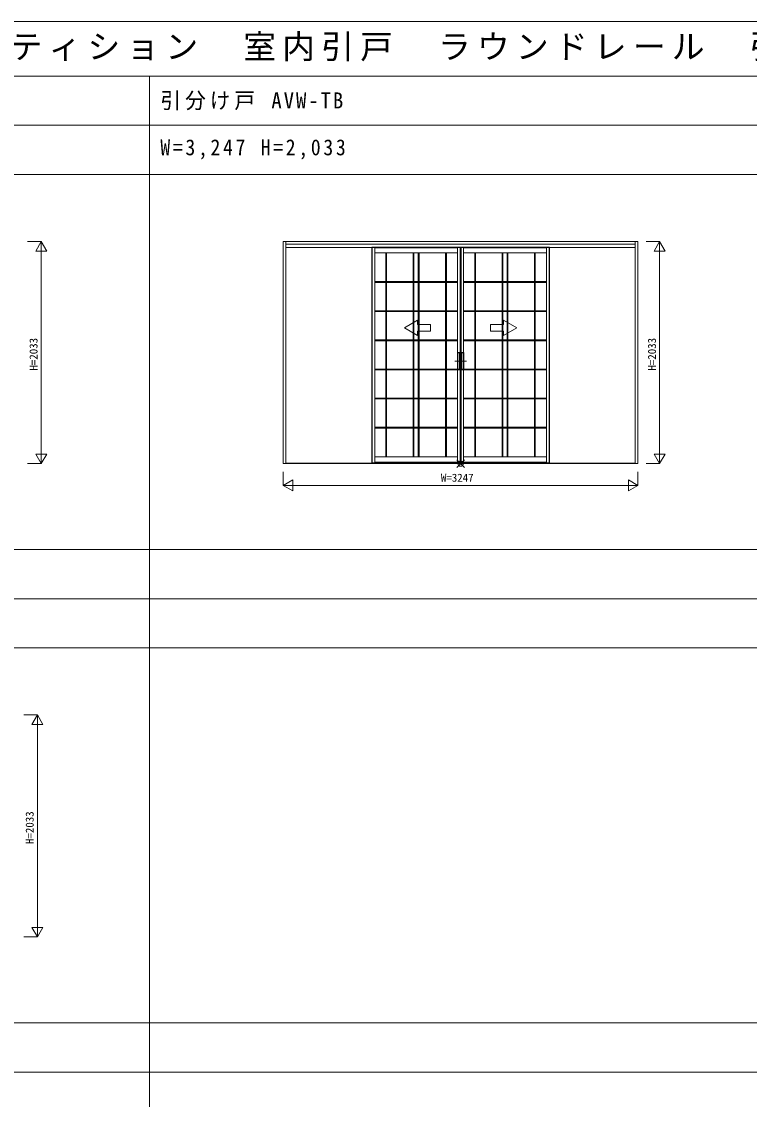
# Model space of a CAD drawing. Units: millimetres, scale not verified. Extents: x -21025 to 7656, y -14850 to 5150.
# Drawn here: x -10796 to -4129, y -4720 to 5150 of the extents above; entities that cross this region are included whole.
import ezdxf
from ezdxf.enums import TextEntityAlignment as Align

# ---------------------------------------------------------------- set-up
doc = ezdxf.new("R2010")
doc.units = ezdxf.units.MM
doc.header["$LTSCALE"] = 50
doc.linetypes.add('CHAIN2', pattern=[12, 9, -1, 1, -1])
doc.linetypes.add('DASHED3', pattern=[4, 3, -1])
doc.layers.add('0-0_0', color=7, linetype='Continuous')
for name, color, linetype, lineweight in [('0-1_YKK_F1', 7, 'Continuous', 9), ('0-2_YKK_IN', 7, 'Continuous', 9), ('0-3_YKK_A1', 4, 'Continuous', 9), ('0-4_YKK_N1', 2, 'Continuous', 9)]:
    doc.layers.add(name, color=color, linetype=linetype, lineweight=lineweight)
doc.styles.add('ＭＳ ゴシック', font='')
doc.styles.get('ＭＳ ゴシック').set_extended_font_data('MS Gothic')

msp = doc.modelspace()

# ---------------------------------------------------------------- linework, layer by layer
at = {"layer": '0-1_YKK_F1'}
for p, q in [((-21025, 5150), (7656.02, 5150)), ((-21025, 4650), (7475, 4650)), ((-9625, -14850), (-9625, 4650)), ((-21025, 4200), (7475, 4200)), ((-21025, 3750), (7475, 3750)), ((-21025, 315), (7475, 315)), ((-21025, -135), (7475, -135)), ((-21025, -585), (7475, -585)), ((-21025, -4020), (7475, -4020)), ((-21025, -4470), (7475, -4470))]:
    msp.add_line(p, q, dxfattribs=at)
at = {"layer": '0-2_YKK_IN'}
for p, q in [((-6810.35, 1137.85), (-6739.65, 1067.15)), ((-6810.35, 1067.15), (-6739.65, 1137.85))]:
    msp.add_line(p, q, dxfattribs=at)
msp.add_circle((-6775, 1102.5), 25, dxfattribs=at)
at = {"layer": '0-3_YKK_A1'}
for p, q in [((-8398.5, 3135.5), (-8398.5, 1102.5)), ((-5151.5, 3135.5), (-8398.5, 3135.5)), ((-8374.5, 3135.5), (-8374.5, 1102.5)), ((-8374.5, 3111.5), (-5175.5, 3111.5)), ((-8374.5, 3081.5), (-5175.5, 3081.5)), ((-6775, 3085.5), (-7589, 3085.5)), ((-7589, 3085.5), (-7589, 1102.5)), ((-7585, 3080.5), (-7585, 1110.5)), ((-7561, 3080.5), (-7561, 1112)), ((-6803, 3079.5), (-7561, 3079.5)), ((-6803, 3080.5), (-6803, 2120.5)), ((-6779, 3080.5), (-6779, 1110.5)), ((-6775, 3085.5), (-5961, 3085.5)), ((-6775, 1110.5), (-6775, 3085.5)), ((-6775, 1110.5), (-6775, 3085.5)), ((-6771, 3080.5), (-6771, 1110.5)), ((-6747, 3080.5), (-6747, 2120.5)), ((-6747, 3079.5), (-5989, 3079.5)), ((-5989, 3080.5), (-5989, 1112)), ((-5965, 3080.5), (-5965, 1110.5)), ((-5961, 3085.5), (-5961, 1102.5)), ((-5175.5, 1102.5), (-5175.5, 3135.5)), ((-5151.5, 1102.5), (-5151.5, 3135.5)), ((-7561, 3031.5), (-6803, 3031.5)), ((-7459.06, 3031.5), (-7459.06, 1164.5)), ((-7452.26, 3031.5), (-7452.26, 1164.5)), ((-7208.95, 3031.5), (-7208.95, 1164.5)), ((-7202.05, 3031.5), (-7202.05, 1164.5)), ((-7161.95, 3031.5), (-7161.95, 1164.5)), ((-7155.05, 3031.5), (-7155.05, 1164.5)), ((-6911.74, 3031.5), (-6911.74, 1164.5)), ((-6904.94, 3031.5), (-6904.94, 1164.5)), ((-5989, 3031.5), (-6747, 3031.5)), ((-6645.06, 3031.5), (-6645.06, 1164.5)), ((-6638.26, 3031.5), (-6638.26, 1164.5)), ((-6394.95, 3031.5), (-6394.95, 1164.5)), ((-6388.05, 3031.5), (-6388.05, 1164.5)), ((-6347.95, 3031.5), (-6347.95, 1164.5)), ((-6341.05, 3031.5), (-6341.05, 1164.5)), ((-6097.74, 3031.5), (-6097.74, 1164.5)), ((-6090.94, 3031.5), (-6090.94, 1164.5)), ((-7459.06, 2768.41), (-7561, 2768.41)), ((-7208.95, 2768.41), (-7452.26, 2768.41)), ((-7161.95, 2768.41), (-7202.05, 2768.41)), ((-6911.74, 2768.41), (-7155.05, 2768.41)), ((-6803, 2768.41), (-6904.94, 2768.41)), ((-6747, 2768.41), (-6645.06, 2768.41)), ((-6638.26, 2768.41), (-6394.95, 2768.41)), ((-6388.05, 2768.41), (-6347.95, 2768.41)), ((-6341.05, 2768.41), (-6097.74, 2768.41)), ((-6090.94, 2768.41), (-5989, 2768.41)), ((-7459.06, 2761.51), (-7561, 2761.51)), ((-7208.95, 2761.51), (-7452.26, 2761.51)), ((-7161.95, 2761.51), (-7202.05, 2761.51)), ((-6911.74, 2761.51), (-7155.05, 2761.51)), ((-6803, 2761.51), (-6904.94, 2761.51)), ((-6747, 2761.51), (-6645.06, 2761.51)), ((-6638.26, 2761.51), (-6394.95, 2761.51)), ((-6388.05, 2761.51), (-6347.95, 2761.51)), ((-6341.05, 2761.51), (-6097.74, 2761.51)), ((-6090.94, 2761.51), (-5989, 2761.51)), ((-7459.06, 2501.63), (-7561, 2501.63)), ((-7459.06, 2494.73), (-7561, 2494.73)), ((-7208.95, 2501.63), (-7452.26, 2501.63)), ((-7208.95, 2494.73), (-7452.26, 2494.73)), ((-7161.95, 2501.63), (-7202.05, 2501.63)), ((-7161.95, 2494.73), (-7202.05, 2494.73)), ((-6911.74, 2501.63), (-7155.05, 2501.63)), ((-6911.74, 2494.73), (-7155.05, 2494.73)), ((-6803, 2501.63), (-6904.94, 2501.63)), ((-6803, 2494.73), (-6904.94, 2494.73)), ((-6747, 2501.63), (-6645.06, 2501.63)), ((-6747, 2494.73), (-6645.06, 2494.73)), ((-6638.26, 2501.63), (-6394.95, 2501.63)), ((-6638.26, 2494.73), (-6394.95, 2494.73)), ((-6388.05, 2501.63), (-6347.95, 2501.63)), ((-6388.05, 2494.73), (-6347.95, 2494.73)), ((-6341.05, 2501.63), (-6097.74, 2501.63)), ((-6341.05, 2494.73), (-6097.74, 2494.73)), ((-6090.94, 2501.63), (-5989, 2501.63)), ((-6090.94, 2494.73), (-5989, 2494.73)), ((-7289, 2345.91), (-7169, 2415.19)), ((-7169, 2375.91), (-7169, 2415.19)), ((-7169, 2375.91), (-7049, 2375.91)), ((-7049, 2375.91), (-7049, 2315.91)), ((-6501, 2375.91), (-6501, 2315.91)), ((-6381, 2375.91), (-6501, 2375.91)), ((-6381, 2375.91), (-6381, 2415.19)), ((-6261, 2345.91), (-6381, 2415.19)), ((-7289, 2345.91), (-7169, 2276.63)), ((-7169, 2276.63), (-7169, 2315.91)), ((-7049, 2315.91), (-7169, 2315.91)), ((-6501, 2315.91), (-6381, 2315.91)), ((-6261, 2345.91), (-6381, 2276.63)), ((-6381, 2276.63), (-6381, 2315.91)), ((-7459.06, 2234.84), (-7561, 2234.84)), ((-7459.06, 2227.94), (-7561, 2227.94)), ((-7208.95, 2234.84), (-7452.26, 2234.84)), ((-7208.95, 2227.94), (-7452.26, 2227.94)), ((-7161.95, 2234.84), (-7202.05, 2234.84)), ((-7161.95, 2227.94), (-7202.05, 2227.94)), ((-6911.74, 2234.84), (-7155.05, 2234.84)), ((-6911.74, 2227.94), (-7155.05, 2227.94)), ((-6803, 2234.84), (-6904.94, 2234.84)), ((-6803, 2227.94), (-6904.94, 2227.94)), ((-6747, 2234.84), (-6645.06, 2234.84)), ((-6747, 2227.94), (-6645.06, 2227.94)), ((-6638.26, 2234.84), (-6394.95, 2234.84)), ((-6638.26, 2227.94), (-6394.95, 2227.94)), ((-6388.05, 2234.84), (-6347.95, 2234.84)), ((-6388.05, 2227.94), (-6347.95, 2227.94)), ((-6341.05, 2234.84), (-6097.74, 2234.84)), ((-6341.05, 2227.94), (-6097.74, 2227.94)), ((-6090.94, 2234.84), (-5989, 2234.84)), ((-6090.94, 2227.94), (-5989, 2227.94)), ((-6803.6, 1961), (-6803.6, 2120)), ((-6803.1, 2120.5), (-6780.1, 2120.5)), ((-6803.1, 2119.5), (-6800.1, 2119.5)), ((-6802.6, 2119.5), (-6802.6, 1961.5)), ((-6799.97, 2119.52), (-6799.97, 1961.5)), ((-6799.85, 2119.57), (-6799.22, 2119.93)), ((-6799.1, 2119.98), (-6799.1, 1961.02)), ((-6784.1, 2115.5), (-6799.1, 2115.5)), ((-6798.97, 2120), (-6784.23, 2120)), ((-6784.1, 2120), (-6784.1, 1961.02)), ((-6783.35, 2119.57), (-6783.98, 2119.93)), ((-6783.23, 2119.52), (-6783.23, 1961.5)), ((-6783.1, 2119.5), (-6780.1, 2119.5)), ((-6780.6, 2119.5), (-6780.6, 1961.5)), ((-6779.6, 2120), (-6779.6, 1961)), ((-6770.4, 2120), (-6770.4, 1961)), ((-6746.9, 2120.5), (-6769.9, 2120.5)), ((-6766.9, 2119.5), (-6769.9, 2119.5)), ((-6769.4, 2119.5), (-6769.4, 1961.5)), ((-6766.77, 2119.52), (-6766.77, 1961.5)), ((-6766.65, 2119.57), (-6766.02, 2119.93)), ((-6765.9, 2120), (-6765.9, 1961.02)), ((-6765.9, 2115.5), (-6750.9, 2115.5)), ((-6751.03, 2120), (-6765.77, 2120)), ((-6750.9, 2119.98), (-6750.9, 1961.02)), ((-6750.15, 2119.57), (-6750.78, 2119.93)), ((-6750.03, 2119.52), (-6750.03, 1961.5)), ((-6746.9, 2119.5), (-6749.9, 2119.5)), ((-6747.4, 2119.5), (-6747.4, 1961.5)), ((-6746.4, 1961), (-6746.4, 2120)), ((-7459.06, 1968.06), (-7561, 1968.06)), ((-7459.06, 1961.16), (-7561, 1961.16)), ((-7208.95, 1968.06), (-7452.26, 1968.06)), ((-7208.95, 1961.16), (-7452.26, 1961.16)), ((-7161.95, 1968.06), (-7202.05, 1968.06)), ((-7161.95, 1961.16), (-7202.05, 1961.16)), ((-6911.74, 1968.06), (-7155.05, 1968.06)), ((-6911.74, 1961.16), (-7155.05, 1961.16)), ((-6803.6, 1968.06), (-6904.94, 1968.06)), ((-6803.6, 1961.16), (-6904.94, 1961.16)), ((-6803.1, 1961.5), (-6800.1, 1961.5)), ((-6780.1, 1960.5), (-6803.1, 1960.5)), ((-6803, 1960.5), (-6803, 1112)), ((-6799.85, 1961.43), (-6799.22, 1961.07)), ((-6799.1, 1965.5), (-6784.1, 1965.5)), ((-6798.97, 1961), (-6784.23, 1961)), ((-6783.35, 1961.43), (-6783.98, 1961.07)), ((-6783.1, 1961.5), (-6780.1, 1961.5)), ((-6766.9, 1961.5), (-6769.9, 1961.5)), ((-6769.9, 1960.5), (-6746.9, 1960.5)), ((-6766.65, 1961.43), (-6766.02, 1961.07)), ((-6750.9, 1965.5), (-6765.9, 1965.5)), ((-6751.03, 1961), (-6765.77, 1961)), ((-6750.15, 1961.43), (-6750.78, 1961.07)), ((-6746.9, 1961.5), (-6749.9, 1961.5)), ((-6747, 1960.5), (-6747, 1112)), ((-6746.4, 1968.06), (-6645.06, 1968.06)), ((-6746.4, 1961.16), (-6645.06, 1961.16)), ((-6638.26, 1968.06), (-6394.95, 1968.06)), ((-6638.26, 1961.16), (-6394.95, 1961.16)), ((-6388.05, 1968.06), (-6347.95, 1968.06)), ((-6388.05, 1961.16), (-6347.95, 1961.16)), ((-6341.05, 1968.06), (-6097.74, 1968.06)), ((-6341.05, 1961.16), (-6097.74, 1961.16)), ((-6090.94, 1968.06), (-5989, 1968.06)), ((-6090.94, 1961.16), (-5989, 1961.16)), ((-7459.06, 1701.27), (-7561, 1701.27)), ((-7459.06, 1694.37), (-7561, 1694.37)), ((-7208.95, 1701.27), (-7452.26, 1701.27)), ((-7208.95, 1694.37), (-7452.26, 1694.37)), ((-7161.95, 1701.27), (-7202.05, 1701.27)), ((-7161.95, 1694.37), (-7202.05, 1694.37)), ((-6911.74, 1701.27), (-7155.05, 1701.27)), ((-6911.74, 1694.37), (-7155.05, 1694.37)), ((-6803, 1701.27), (-6904.94, 1701.27)), ((-6803, 1694.37), (-6904.94, 1694.37)), ((-6747, 1701.27), (-6645.06, 1701.27)), ((-6747, 1694.37), (-6645.06, 1694.37)), ((-6638.26, 1701.27), (-6394.95, 1701.27)), ((-6638.26, 1694.37), (-6394.95, 1694.37)), ((-6388.05, 1701.27), (-6347.95, 1701.27)), ((-6388.05, 1694.37), (-6347.95, 1694.37)), ((-6341.05, 1701.27), (-6097.74, 1701.27)), ((-6341.05, 1694.37), (-6097.74, 1694.37)), ((-6090.94, 1701.27), (-5989, 1701.27)), ((-6090.94, 1694.37), (-5989, 1694.37)), ((-7459.06, 1434.49), (-7561, 1434.49)), ((-7459.06, 1427.59), (-7561, 1427.59)), ((-7208.95, 1434.49), (-7452.26, 1434.49)), ((-7208.95, 1427.59), (-7452.26, 1427.59)), ((-7161.95, 1434.49), (-7202.05, 1434.49)), ((-7161.95, 1427.59), (-7202.05, 1427.59)), ((-6911.74, 1434.49), (-7155.05, 1434.49)), ((-6911.74, 1427.59), (-7155.05, 1427.59)), ((-6803, 1434.49), (-6904.94, 1434.49)), ((-6803, 1427.59), (-6904.94, 1427.59)), ((-6747, 1434.49), (-6645.06, 1434.49)), ((-6747, 1427.59), (-6645.06, 1427.59)), ((-6638.26, 1434.49), (-6394.95, 1434.49)), ((-6638.26, 1427.59), (-6394.95, 1427.59)), ((-6388.05, 1434.49), (-6347.95, 1434.49)), ((-6388.05, 1427.59), (-6347.95, 1427.59)), ((-6341.05, 1434.49), (-6097.74, 1434.49)), ((-6341.05, 1427.59), (-6097.74, 1427.59)), ((-6090.94, 1434.49), (-5989, 1434.49)), ((-6090.94, 1427.59), (-5989, 1427.59)), ((-8398.5, 1102.5), (-5151.5, 1102.5)), ((-5151.5, 1102.5), (-8398.5, 1102.5)), ((-8374.5, 1106.5), (-5175.5, 1106.5)), ((-7589, 1110.5), (-5961, 1110.5)), ((-7561, 1110.5), (-7561, 1164.5)), ((-6803, 1164.5), (-7561, 1164.5)), ((-7561, 1116.5), (-6803, 1116.5)), ((-6803, 1110.5), (-6803, 1164.5)), ((-6747, 1164.5), (-5989, 1164.5)), ((-6747, 1110.5), (-6747, 1164.5)), ((-5989, 1116.5), (-6747, 1116.5)), ((-5989, 1110.5), (-5989, 1164.5))]:
    msp.add_line(p, q, dxfattribs=at)
at = {"layer": '0-3_YKK_A1', "linetype": 'DASHED3'}
for p, q in [((-7585, 3085.5), (-7585, 3080.5)), ((-7561, 3085.5), (-7561, 3080.5)), ((-6803, 3085.5), (-6803, 3080.5)), ((-6779, 3085.5), (-6779, 3080.5)), ((-6771, 3085.5), (-6771, 3080.5)), ((-6747, 3085.5), (-6747, 3080.5)), ((-5989, 3085.5), (-5989, 3080.5)), ((-5965, 3085.5), (-5965, 3080.5))]:
    msp.add_line(p, q, dxfattribs=at)
at = {"layer": '0-3_YKK_A1', "linetype": 'CHAIN2'}
for p, q in [((-6828.38, 2040.5), (-6735.86, 2040.5)), ((-6721.62, 2040.5), (-6814.14, 2040.5))]:
    msp.add_line(p, q, dxfattribs=at)
at = {"layer": '0-3_YKK_A1'}
for centre, start, end in [((-6803.1, 2120), 90, 180), ((-6803.1, 2120), 180, 270), ((-6800.1, 2120), 270, 300), ((-6798.97, 2119.5), 90, 119.99998), ((-6784.23, 2119.5), 60, 90), ((-6783.1, 2120), 239.99998, 270), ((-6780.1, 2120), 0, 90), ((-6780.1, 2120), 270, 0), ((-6769.9, 2120), 90, 180), ((-6769.9, 2120), 180, 270), ((-6766.9, 2120), 270, 300), ((-6765.77, 2119.5), 90, 119.99998), ((-6751.03, 2119.5), 60, 90), ((-6749.9, 2120), 239.99998, 270), ((-6746.9, 2120), 0, 90), ((-6746.9, 2120), 270, 0), ((-6803.1, 1961), 90, 180), ((-6803.1, 1961), 180, 270), ((-6800.1, 1961), 60, 90), ((-6798.97, 1961.5), 239.99998, 270), ((-6784.23, 1961.5), 270, 300), ((-6783.1, 1961), 90, 119.99998), ((-6780.1, 1961), 0, 90), ((-6780.1, 1961), 270, 0), ((-6769.9, 1961), 90, 180), ((-6769.9, 1961), 180, 270), ((-6766.9, 1961), 60, 90), ((-6765.77, 1961.5), 239.99998, 270), ((-6751.03, 1961.5), 270, 300), ((-6749.9, 1961), 90, 119.99998), ((-6746.9, 1961), 0, 90), ((-6746.9, 1961), 270, 0)]:
    msp.add_arc(centre, 0.5, start, end, dxfattribs=at)
at = {"layer": '0-4_YKK_N1'}
for p, q in [((-10741.14, 3135.5), (-10616.14, 3135.5)), ((-10666.14, 3048.9), (-10616.14, 3135.5)), ((-10616.14, 3135.5), (-10616.14, 1102.5)), ((-10616.14, 3135.5), (-10566.14, 3048.9)), ((-5076.5, 3135.5), (-4951.5, 3135.5)), ((-5001.5, 3048.9), (-4951.5, 3135.5)), ((-4951.5, 3135.5), (-4951.5, 1102.5)), ((-4951.5, 3135.5), (-4901.5, 3048.9)), ((-10666.14, 3048.9), (-10566.14, 3048.9)), ((-5001.5, 3048.9), (-4901.5, 3048.9)), ((-10666.14, 1189.1), (-10616.14, 1102.5)), ((-10666.14, 1189.1), (-10566.14, 1189.1)), ((-10616.14, 1102.5), (-10566.14, 1189.1)), ((-5001.5, 1189.1), (-4951.5, 1102.5)), ((-5001.5, 1189.1), (-4901.5, 1189.1)), ((-4951.5, 1102.5), (-4901.5, 1189.1)), ((-10741.14, 1102.5), (-10616.14, 1102.5)), ((-5076.5, 1102.5), (-4951.5, 1102.5)), ((-5151.5, 1027.5), (-5151.5, 902.5)), ((-8398.5, 902.5), (-5151.5, 902.5)), ((-8398.5, 902.5), (-8311.9, 852.5)), ((-8311.9, 952.5), (-8311.9, 852.5)), ((-5238.1, 952.5), (-5238.1, 852.5)), ((-5238.1, 952.5), (-5151.5, 902.5)), ((-5238.1, 852.5), (-5151.5, 902.5)), ((-10776.5, -1199.5), (-10651.5, -1199.5)), ((-10701.5, -1286.1), (-10651.5, -1199.5)), ((-10651.5, -1199.5), (-10651.5, -3232.5)), ((-10651.5, -1199.5), (-10601.5, -1286.1)), ((-10701.5, -1286.1), (-10601.5, -1286.1)), ((-10701.5, -3145.9), (-10651.5, -3232.5)), ((-10701.5, -3145.9), (-10601.5, -3145.9)), ((-10651.5, -3232.5), (-10601.5, -3145.9)), ((-10776.5, -3232.5), (-10651.5, -3232.5))]:
    msp.add_line(p, q, dxfattribs=at)
msp.add_lwpolyline([(-8398.5, 1027.5), (-8398.5, 902.5), (-8311.9, 952.5)], dxfattribs=at)

# ---------------------------------------------------------------- texts
at = {"layer": '0-0_0', "color": 3, "insert": (-20541.67, 4775), "char_height": 219.9, "attachment_point": 7, "style": 'ＭＳ ゴシック'}
msp.add_mtext('\\T1.19;ＡＶＷＳＰ＿０１\\~\\~アルミインテリア建材\\~\\~スクリーンパーティション\\~\\~室内引戸\\~\\~ラウンドレール\\~\\~引分け戸', dxfattribs=at)
at = {"layer": '0-0_0', "char_height": 146.6, "attachment_point": 7, "style": 'ＭＳ ゴシック'}
for s, insert in [('\\T1.19;\\W0.95;引分け戸\\~AVW-TB', (-9525, 4337.5)), ('\\T1.28;\\W0.9;W=3,247\\~H=2,033', (-9525, 3887.5))]:
    msp.add_mtext(s, dxfattribs=dict(at, insert=insert))
at = {"layer": '0-4_YKK_N1', "color": 4, "style": 'ＭＳ ゴシック'}
for p in [(-10628.14, 1954), (-4963.5, 1954), (-10663.5, -2381)]:
    msp.add_text('H=2033', height=73.31, rotation=90, dxfattribs=at).set_placement(p, align=Align.BOTTOM_LEFT)
msp.add_text('W=3247', height=73.31, dxfattribs=at).set_placement((-6955, 914.5), align=Align.BOTTOM_LEFT)

doc.saveas('drawing.dxf')
